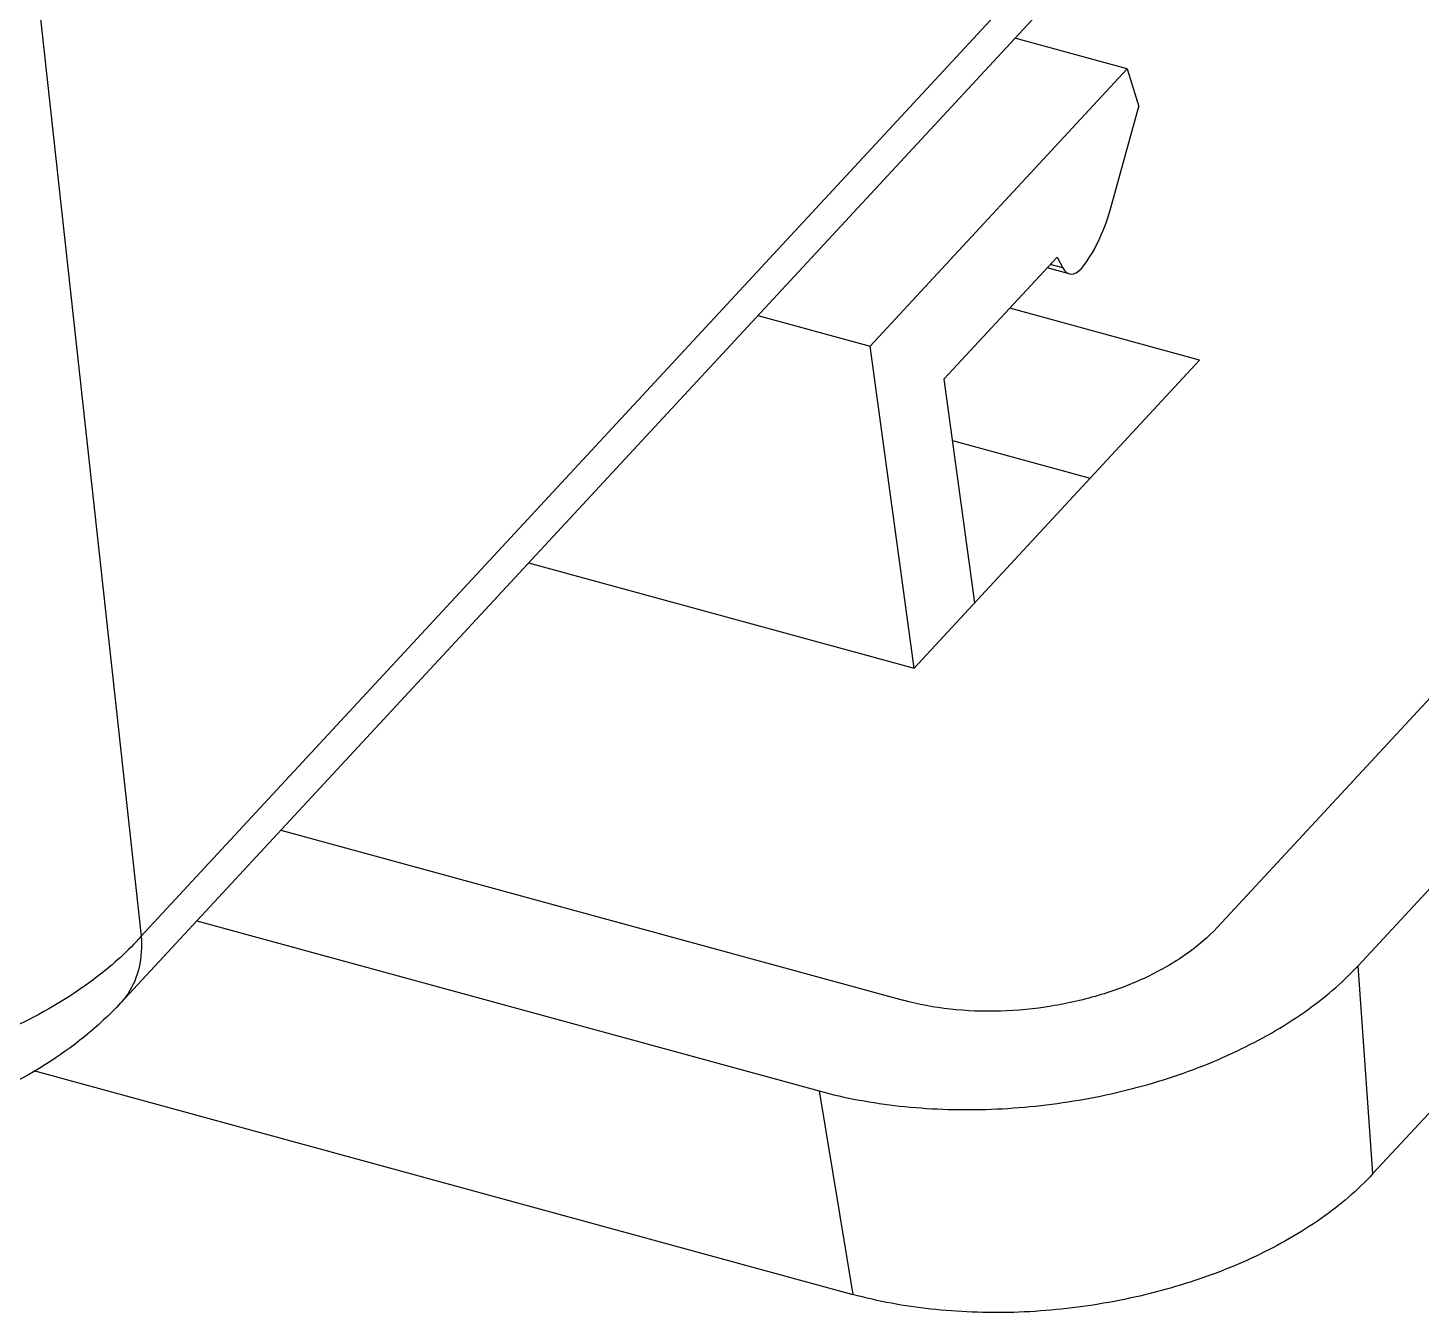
# Model space of a CAD drawing. Header units: inches. Extents: x 1964 to 3446, y -1690 to -1141.
# Drawn here: x 2182.58 to 2203.74, y -1640.85 to -1621.33 of the extents above; entities that cross this region are included whole.
import ezdxf

# ---------------------------------------------------------------- set-up
doc = ezdxf.new("R2010")
doc.units = ezdxf.units.IN
doc.header["$MEASUREMENT"] = 0
doc.layers.get('0').update_dxf_attribs({"linetype": 'CONTINUOUS'})

msp = doc.modelspace()

# ---------------------------------------------------------------- linework, layer by layer
at = {"color": 7, "linetype": 'Continuous'}
for p, q in [((2284.229, -1527.345), (2184.303, -1635.128)), ((2283.916, -1528.357), (2183.991, -1636.14)), ((2200.649, -1634.992), (2240.445, -1592.067)), ((2202.784, -1635.576), (2242.58, -1592.65)), ((2203.01, -1638.733), (2242.807, -1595.808)), ((2182.581, -1619.438), (2184.303, -1635.128)), ((2199.276, -1621.955), (2197.573, -1621.489)), ((2195.372, -1626.166), (2199.276, -1621.955)), ((2199.276, -1621.955), (2199.455, -1622.531)), ((2199.017, -1624.103), (2199.455, -1622.531)), ((2198.213, -1624.814), (2196.495, -1626.668)), ((2198.213, -1624.814), (2198.299, -1624.98)), ((2198.395, -1625.068), (2198.062, -1624.977)), ((2198.299, -1624.98), (2198.108, -1624.928)), ((2193.669, -1625.7), (2195.372, -1626.166)), ((2200.378, -1626.379), (2197.493, -1625.59)), ((2196.042, -1631.057), (2195.372, -1626.166)), ((2196.042, -1631.057), (2200.378, -1626.379)), ((2196.495, -1626.668), (2196.96, -1630.066)), ((2196.623, -1627.602), (2198.715, -1628.174)), ((2190.187, -1629.456), (2196.042, -1631.057)), ((2186.423, -1633.517), (2195.874, -1636.101)), ((2185.147, -1634.892), (2194.598, -1637.477)), ((2203.01, -1638.733), (2202.784, -1635.576)), ((2182.665, -1637.165), (2195.111, -1640.568)), ((2194.598, -1637.477), (2195.111, -1640.568))]:
    msp.add_line(p, q, dxfattribs=at)
for centre, major_axis, start_param, end_param in [((2198.336, -1623.828), (0.352, 1.459), -2.364604, -1.6428), ((2198.516, -1624.583), (0.117, 0.486), -3.649929, -2.428198)]:
    msp.add_ellipse(centre, major_axis=major_axis, ratio=0.485072, start_param=start_param, end_param=end_param, dxfattribs=at)
for points, start_tangent, end_tangent in [([(2200.649, -1634.992), (2200.174, -1635.402), (2199.575, -1635.748), (2198.882, -1636.015), (2198.128, -1636.19), (2197.351, -1636.265), (2196.587, -1636.235), (2195.874, -1636.101)], (-0.679871, -0.733332), (-0.964591, 0.263749)), ([(2184.303, -1635.128), (2183.641, -1635.739)], (-0.667545, -0.744569), (-0.791167, -0.611601)), ([(2184.303, -1635.128), (2184.27, -1635.601), (2184.102, -1635.999), (2183.991, -1636.14)], (0.071682, -0.997428), (-0.680108, -0.733112)), ([(2194.598, -1637.477), (2195.821, -1637.706), (2197.131, -1637.757), (2198.464, -1637.629), (2199.755, -1637.33), (2200.942, -1636.872), (2201.969, -1636.279), (2202.784, -1635.576)], (0.964591, -0.263749), (0.679871, 0.733332)), ([(2183.641, -1635.739), (2183.351, -1635.949), (2182.107, -1636.621), (2180.647, -1637.092)], (-0.791167, -0.611601), (-0.974081, -0.226199)), ([(2183.99, -1636.141), (2182.838, -1637.083), (2181.4, -1637.763), (2179.853, -1638.133), (2178.273, -1638.203), (2176.729, -1637.959)], (-0.679869, -0.733334), (-0.964522, 0.264003)), ([(2203.01, -1638.733), (2202.225, -1639.412), (2201.234, -1639.985), (2200.087, -1640.426), (2198.841, -1640.715), (2197.556, -1640.839), (2196.292, -1640.789), (2195.111, -1640.568)], (-0.679871, -0.733332), (-0.964591, 0.263749))]:
    msp.add_spline(points, degree=3, dxfattribs=dict(at, start_tangent=start_tangent, end_tangent=end_tangent))

doc.saveas('drawing.dxf')
